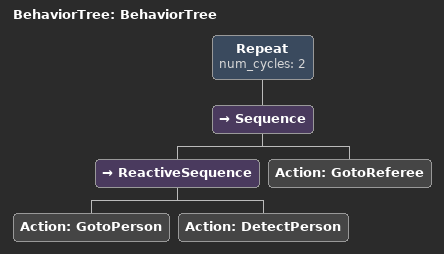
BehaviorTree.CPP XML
<?xml version="1.0"?>
<root main_tree_to_execute="BehaviorTree">
    <BehaviorTree ID="BehaviorTree">
        <Repeat num_cycles="2">
            <Sequence>
                <ReactiveSequence>
                    <Action ID="GotoPerson"/>
                    <Action ID="DetectPerson"/>
                </ReactiveSequence>
                <Action ID="GotoReferee"/>
            </Sequence>
        </Repeat>
    </BehaviorTree>
</root>
